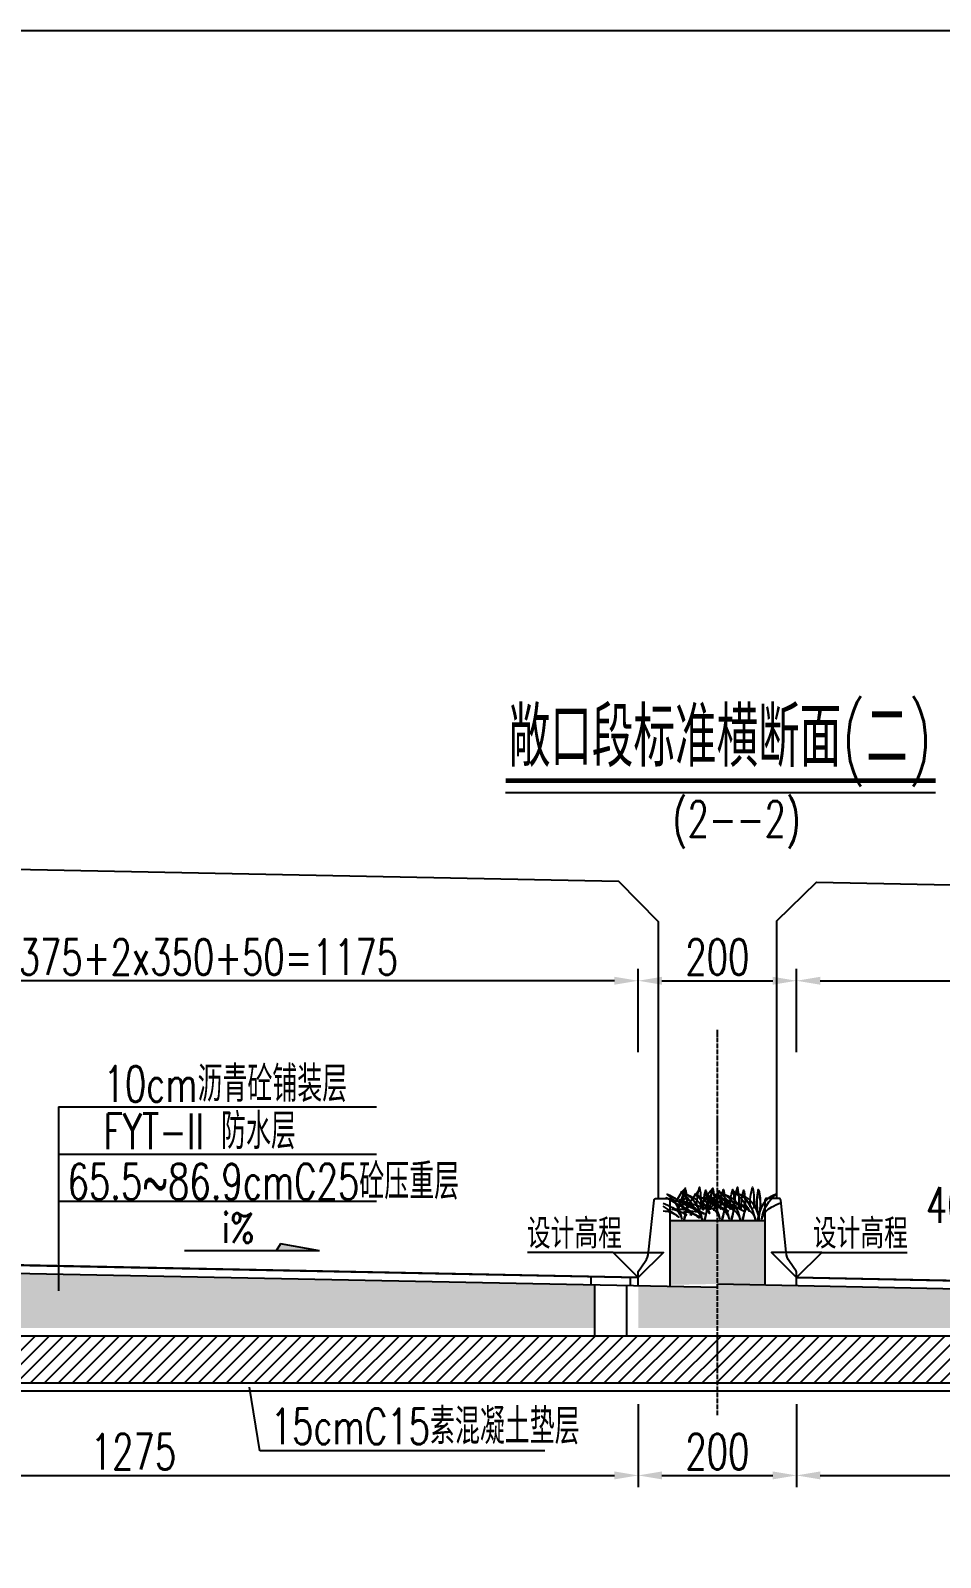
# Model space of a CAD drawing. Header units: millimetres. Extents: x -5615 to 11854, y -4751 to 15404.
# Drawn here: x 615 to 1765, y 13476 to 15404 of the extents above; entities that cross this region are included whole.
import ezdxf
from ezdxf.enums import TextEntityAlignment as Align

# ---------------------------------------------------------------- set-up
doc = ezdxf.new("R2010")
doc.units = ezdxf.units.MM
doc.header["$LTSCALE"] = 0.25
doc.header["$MEASUREMENT"] = 0
doc.linetypes.add('ACAD_ISO04W100', pattern=[30, 24, -3, 0, -3])
for name, color, linetype in [('3', 3, 'Continuous'), ('中心线', 5, 'ACAD_ISO04W100'), ('填充', 8, 'Continuous'), ('尺寸', 7, 'Continuous'), ('建筑限界', 9, 'Continuous'), ('文字', 7, 'Continuous'), ('标注', 7, 'Continuous'), ('次轮廓线', 7, 'Continuous'), ('轮廓线', 1, 'Continuous')]:
    doc.layers.add(name, color=color, linetype=linetype)
doc.styles.get("Standard").update_dxf_attribs({"font": 'simplex1.shx', "width": 0.7, "bigfont": 'hztxt.shx'})
doc.dimstyles.new('150', dxfattribs={"dimscale": 15, "dimtxt": 3, "dimasz": 2, "dimexe": 1, "dimexo": 1, "dimgap": 0.5, "dimtad": 1, "dimdec": 1, "dimdsep": 46, "dimtxsty": 'Standard', "dimcen": 0.5, "dimadec": 0, "dimazin": 0, "dimtfac": 1, "dimtdec": 1, "dimtofl": 0, "dimtmove": 2, "dimatfit": 3, "dimfxl": 0, "dimtolj": 1, "dimtzin": 0, "dimarcsym": 0})
pattern_1 = [(45, (0, 0), (-8.838834764831843, 8.838834764831844), [])]

# ---------------------------------------------------------------- blocks, each defined once
blk = doc.blocks.new('*D113')
at = {"layer": '标注', "color": 0, "lineweight": -2}
for p, q in [((107.8684785823425, 13669.92269781714), (107.8684785823425, 13564.92269781714)), ((1382.868478582343, 13669.92269781714), (1382.868478582343, 13564.92269781714)), ((137.8684785823425, 13579.92269781714), (1352.868478582343, 13579.92269781714))]:
    blk.add_line(p, q, dxfattribs=at)
at = {"layer": '标注', "color": 0}
for points in [[(137.8684785823425, 13584.92269781714), (137.8684785823425, 13574.92269781714), (107.8684785823425, 13579.92269781714)], [(1352.868478582343, 13584.92269781714), (1352.868478582343, 13574.92269781714), (1382.868478582343, 13579.92269781714)]]:
    blk.add_solid(points, dxfattribs=at)
at = {"layer": '标注', "color": 0, "insert": (745.3684785823425, 13609.92269781714), "char_height": 45, "attachment_point": 5}
blk.add_mtext('\\A1;1275', dxfattribs=at)
blk = doc.blocks.new('*D114')
at = {"layer": '标注', "color": 0, "lineweight": -2}
for p, q in [((1382.868478582343, 13669.92269781714), (1382.868478582343, 13564.92269781714)), ((1582.868478582343, 13669.92269781714), (1582.868478582343, 13564.92269781714)), ((1412.868478582343, 13579.92269781714), (1552.868478582343, 13579.92269781714))]:
    blk.add_line(p, q, dxfattribs=at)
at = {"layer": '标注', "color": 0}
for points in [[(1412.868478582343, 13584.92269781714), (1412.868478582343, 13574.92269781714), (1382.868478582343, 13579.92269781714)], [(1552.868478582343, 13584.92269781714), (1552.868478582343, 13574.92269781714), (1582.868478582343, 13579.92269781714)]]:
    blk.add_solid(points, dxfattribs=at)
at = {"layer": '标注', "color": 0, "insert": (1482.868478582343, 13609.92269781714), "char_height": 45, "attachment_point": 5}
blk.add_mtext('\\A1;200', dxfattribs=at)
blk = doc.blocks.new('*D115')
at = {"layer": '标注', "color": 0, "lineweight": -2}
for p, q in [((1582.868478582343, 13669.92269781714), (1582.868478582343, 13564.92269781714)), ((2857.868478582343, 13669.92269781714), (2857.868478582343, 13564.92269781714)), ((1612.868478582343, 13579.92269781714), (2827.868478582343, 13579.92269781714))]:
    blk.add_line(p, q, dxfattribs=at)
at = {"layer": '标注', "color": 0}
for points in [[(1612.868478582343, 13584.92269781714), (1612.868478582343, 13574.92269781714), (1582.868478582343, 13579.92269781714)], [(2827.868478582343, 13584.92269781714), (2827.868478582343, 13574.92269781714), (2857.868478582343, 13579.92269781714)]]:
    blk.add_solid(points, dxfattribs=at)
at = {"layer": '标注', "color": 0, "insert": (2220.368478582343, 13609.92269781714), "char_height": 45, "attachment_point": 5}
blk.add_mtext('\\A1;1275', dxfattribs=at)
blk = doc.blocks.new('*D122')
at = {"layer": '标注', "color": 0, "lineweight": -2}
for p, q in [((1382.868478582342, 14114.54775119438), (1382.868478582342, 14219.54775119438)), ((1582.868478582342, 14114.54775119438), (1582.868478582342, 14219.54775119438)), ((1412.868478582342, 14204.54775119438), (1552.868478582342, 14204.54775119438))]:
    blk.add_line(p, q, dxfattribs=at)
at = {"layer": '标注', "color": 0}
for points in [[(1412.868478582342, 14209.54775119438), (1412.868478582342, 14199.54775119438), (1382.868478582342, 14204.54775119438)], [(1552.868478582342, 14209.54775119438), (1552.868478582342, 14199.54775119438), (1582.868478582342, 14204.54775119438)]]:
    blk.add_solid(points, dxfattribs=at)
at = {"layer": '标注', "color": 0, "insert": (1482.868478582342, 14234.54775119438), "char_height": 45, "attachment_point": 5}
blk.add_mtext('\\A1;200', dxfattribs=at)
blk = doc.blocks.new('*D124')
at = {"layer": '标注', "color": 0, "lineweight": -2}
for p, q in [((1582.868478582343, 14114.54775119438), (1582.868478582343, 14219.54775119438)), ((2757.868478582343, 14114.54775119438), (2757.868478582343, 14219.54775119438)), ((1612.868478582343, 14204.54775119438), (2727.868478582343, 14204.54775119438))]:
    blk.add_line(p, q, dxfattribs=at)
at = {"layer": '标注', "color": 0}
for points in [[(1612.868478582343, 14209.54775119438), (1612.868478582343, 14199.54775119438), (1582.868478582343, 14204.54775119438)], [(2727.868478582343, 14209.54775119438), (2727.868478582343, 14199.54775119438), (2757.868478582343, 14204.54775119438)]]:
    blk.add_solid(points, dxfattribs=at)
at = {"layer": '标注', "color": 0, "insert": (2170.368478582343, 14234.54775119438), "char_height": 45, "attachment_point": 5}
blk.add_mtext('\\A1;50+2x350+375+50=1175', dxfattribs=at)
blk = doc.blocks.new('箭头')
at = {"layer": '尺寸'}
blk.add_hatch(color=256, dxfattribs=at).paths.add_polyline_path([(8.218444865680186e-15, 0), (-0.3451224664486858, 0.5977696467225542), (-3.634189297291329, 0)])
for p, q in [((-3.634189297291329, 0), (-0.3451224664486858, 0.5977696467225542)), ((-3.634189297291272, 0), (7.736191467181328, 0)), ((-0.3451224664486858, 0.5977696467225542), (0, 1.4210854715202e-14))]:
    blk.add_line(p, q, dxfattribs=at)
blk = doc.blocks.new('*D141')
at = {"layer": '标注', "color": 0, "lineweight": -2}
for p, q in [((207.8684785823291, 14114.54775119438), (207.8684785823291, 14219.54775119438)), ((1382.86847858233, 14114.54775119438), (1382.86847858233, 14219.54775119438)), ((1352.86847858233, 14204.54775119438), (237.8684785823291, 14204.54775119438))]:
    blk.add_line(p, q, dxfattribs=at)
at = {"layer": '标注', "color": 0}
for points in [[(237.8684785823291, 14209.54775119438), (237.8684785823291, 14199.54775119438), (207.8684785823291, 14204.54775119438)], [(1352.86847858233, 14209.54775119438), (1352.86847858233, 14199.54775119438), (1382.86847858233, 14204.54775119438)]]:
    blk.add_solid(points, dxfattribs=at)
at = {"layer": '标注', "color": 0, "insert": (795.3684785823295, 14234.54775119438), "char_height": 45, "attachment_point": 5}
blk.add_mtext('\\A1;50+375+2x350+50=1175', dxfattribs=at)

msp = doc.modelspace()

# ---------------------------------------------------------------- hatches: boundary and pattern name
at = {"layer": '填充'}
h = msp.add_hatch(dxfattribs=at)
h.set_pattern_fill('ANSI31', color=256, scale=100, style=0)
h.set_pattern_definition(pattern_1)
h.paths.add_polyline_path([(232.3263399183552, 13756.23591390745), (137.3484534280867, 13756.23591390745, 0.2678771760610429)], flags=17)
h.paths.add_polyline_path([(117.8684785823427, 13903.23591390744), (115.2948503334721, 13903.23591390744, 0.1896001760084784), (89.83739667322084, 13838.51470989682, 0.2333694449542162), (127.0628752786967, 13763.10181525914)], flags=17)
h.paths.add_polyline_path([(1482.868478582342, 13696.23591390745), (1482.868478582342, 13756.23591390745), (232.3263399183553, 13756.23591390745, -0.2678771760610434), (137.3484534280866, 13756.23591390745), (127.5133567911507, 13756.23591390745), (127.0628752786965, 13763.10181525914, -0.233369444954216), (89.83739667322084, 13838.51470989682, -0.1896001760084784), (115.2948503334721, 13903.23591390744), (107.8684785823425, 13903.23591390744), (107.8684785823425, 14056.23591390745), (67.86847858234253, 14056.23591390745), (67.8684785823425, 13776.23591390745), (-52.13152141765753, 13756.23591390745), (-52.13152141765752, 13696.23591390745)])
h.paths.add_polyline_path([(372.9187568407065, 13697.66091390745), (372.9187568407065, 13754.81091390745), (440.4187568407065, 13754.81091390745), (440.4187568407065, 13697.66091390745)], flags=24)
h = msp.add_hatch(dxfattribs=at)
h.set_pattern_fill('ANSI31', color=256, scale=100, style=0)
h.set_pattern_definition(pattern_1)
h.paths.add_polyline_path([(2875.899560491452, 13821.73413158729, 0.1578683571644316), (2857.868478582343, 13877.4188300952), (2857.868478582343, 13846.23591390745), (2847.868478582343, 13846.23591390745), (2837.756119031782, 13756.23591390745), (2712.088344249007, 13756.23591390745, 0.6771337757038663)], flags=16)
h.paths.add_polyline_path([(1482.868478582343, 13696.23591390745), (1482.868478582343, 13756.23591390745), (2733.41061724633, 13756.23591390745, 0.2678771760610434), (2828.388503736599, 13756.23591390745), (2838.223600373534, 13756.23591390745), (2838.674081885988, 13763.10181525914, 0.233369444954216), (2875.899560491464, 13838.51470989682, 0.1896001760084784), (2850.442106831213, 13903.23591390744), (2857.868478582343, 13903.23591390744), (2857.868478582343, 14056.23591390745), (2897.868478582343, 14056.23591390745), (2897.868478582343, 13776.23591390745), (3017.868478582343, 13756.23591390745), (3017.868478582343, 13696.23591390745)])
h.paths.add_polyline_path([(2592.818200323979, 13697.66091390745), (2592.818200323979, 13754.81091390745), (2525.318200323979, 13754.81091390745), (2525.318200323979, 13697.66091390745)], flags=24)
h = msp.add_hatch(dxfattribs=at)
h.set_pattern_fill('AR-SAND', color=256, style=0)
h.set_pattern_definition([(37.50000000000001, (4.547473508864641e-13, 14143.27797196063), (-0.06299335810960816, 1.926823769013159), [0, -1.52, 0, -1.7, 0, -1.625]), (7.499999999999999, (4.547473508864641e-13, 14143.27797196063), (1.769776705267727, 2.82214606522974), [0, -0.82, 0, -1.37, 0, -0.525]), (327.5, (-1.229999999999545, 14143.27797196063), (3.114141861751495, 0.005659053536964498), [0, -0.5, 0, -1.8, 0, -2.35]), (317.5, (-1.229999999999545, 14143.27797196063), (3.006126604572293, 0.8776755649342491), [0, -0.25, 0, -1.18, 0, -1.35])])
h.paths.add_polyline_path([(1542.868478582346, 13902.01253254695), (1482.868478582343, 13902.01253254695), (1482.868478582342, 13821.73591390745), (1542.868478582344, 13820.53591390745)])
h.paths.add_polyline_path([(1482.868478582343, 13902.01253254695), (1422.868478582339, 13902.01253254695), (1422.86847858234, 13820.53591390745), (1482.868478582343, 13821.73591390745)])
h = msp.add_hatch(dxfattribs=at)
h.set_pattern_fill('AR-CONC', color=256, scale=5, style=0)
h.set_pattern_definition([(130, (2965.736957164671, 9381.389260712496), (-35.86300913003767, -3.137606749129755), [3.75, -41.25]), (185, (2965.736957164671, 9381.389260712496), (6.937566680650001, 37.60960668500059), [3, -33]), (79.54860000000001, (2962.748373164672, 9381.127793712496), (-28.92546908570108, 34.47197710304768), [3.1870095, -35.0571056]), (133.8158, (2965.736957164671, 9391.389260712496), (-53.36205243128222, -8.275950716450904), [5.625, -61.875]), (83.3644, (2961.290119914672, 9390.699595362496), (-46.73313527743517, 48.70589354502209), [4.780514399999996, -52.58564999999997]), (188.8158, (2965.736957164671, 9391.389260712496), (-46.73309725668136, 48.70593004626623), [4.499999999999996, -49.49999999999997]), (159, (2960.736957164671, 9388.889260712496), (-29.84535260592308, -20.13094453326694), [3.75, -41.25]), (214, (2960.736957164671, 9388.889260712496), (-12.16576659607909, 36.25750225234265), [3, -33]), (108.5486, (2958.249845514672, 9387.211680412496), (-42.0111314290745, 16.12652483549762), [3.187009499999998, -35.05710559999997]), (142.5, (2965.736957164671, 9381.389260712496), (-0.6079927658645334, 16.64469269156557), [0, -32.59999999999999, 0, -33.5, 0, -33.125]), (172.5, (2965.736957164671, 9381.389260712496), (-13.15347687210743, 19.72058559411801), [0, -19.1, 0, -31.85, 0, -12.625]), (212.5, (2976.886957164672, 9381.389260712496), (-26.69112180862045, -1.12774358671899), [0, -12.49999999999999, 0, -38.99999999999997, 0, -51.74999999999997]), (222.5, (2981.886957164672, 9381.389260712496), (-29.15930846711931, 5.005249116615882), [0, -16.25, 0, -25.9, 0, -36.75])])
h.paths.add_polyline_path([(1382.86847858233, 13819.73591390744), (1482.868478582329, 13817.73591390744), (1482.868478582329, 13766.23591390744), (1382.86847858233, 13766.23591390744)])
h.paths.add_polyline_path([(248.8684785823291, 13842.41591390744), (254.8684785823291, 13842.29591390744), (254.8684785823291, 13852.29591390744), (264.86847858233, 13852.09591390744), (264.8684785823282, 13842.09591390744), (279.7806543084055, 13841.79767039292, -0.008641305280392253), (279.8373966732208, 13838.51470989682, -0.2108359272840689), (248.8684785823291, 13768.33621924941)])
edge = h.paths.add_edge_path()
edge.add_line((1327.868478582342, 13766.23591390744), (1327.868478582342, 13820.83591390744))
edge.add_line((1327.868478582342, 13820.83591390744), (279.7806543084055, 13841.79767039292))
edge.add_arc((184.8373966731945, 13838.51470989682), 95.00000000002632, -49.53737339331849, 1.98039199580478, ccw=False)
edge.add_line((246.4878277367982, 13766.23591390744), (1327.868478582342, 13766.23591390744))
h = msp.add_hatch(dxfattribs=at)
h.set_pattern_fill('AR-CONC', color=256, scale=5, style=0)
h.set_pattern_definition([(130, (2965.736957164684, 13236.70866955192), (-35.86300913003767, -3.137606749129755), [3.75, -41.24999999999999]), (185, (2965.736957164684, 13236.70866955192), (6.937566680649999, 37.60960668500059), [2.999999999999999, -32.99999999999999]), (79.54860000000001, (2962.748373164684, 13236.44720255192), (-28.92546908570107, 34.47197710304768), [3.1870095, -35.0571056]), (133.8158, (2965.736957164684, 13246.70866955192), (-53.36205243128221, -8.275950716450904), [5.624999999999999, -61.87499999999999]), (83.3644, (2961.290119914684, 13246.01900420192), (-46.73313527743516, 48.70589354502209), [4.780514399999996, -52.58564999999997]), (188.8158, (2965.736957164684, 13246.70866955192), (-46.73309725668135, 48.70593004626623), [4.499999999999996, -49.49999999999996]), (159, (2960.736957164684, 13244.20866955192), (-29.84535260592308, -20.13094453326694), [3.749999999999999, -41.24999999999999]), (214, (2960.736957164684, 13244.20866955192), (-12.16576659607908, 36.25750225234265), [2.999999999999999, -32.99999999999999]), (108.5486, (2958.249845514684, 13242.53108925192), (-42.01113142907449, 16.12652483549762), [3.187009499999998, -35.05710559999997]), (142.5, (2965.736957164684, 13236.70866955192), (-0.6079927658645333, 16.64469269156557), [0, -32.59999999999999, 0, -33.49999999999999, 0, -33.12499999999999]), (172.5, (2965.736957164684, 13236.70866955192), (-13.15347687210743, 19.72058559411801), [0, -19.09999999999999, 0, -31.84999999999999, 0, -12.625]), (212.5000000000001, (2976.886957164684, 13236.70866955192), (-26.69112180862045, -1.12774358671899), [0, -12.5, 0, -38.99999999999999, 0, -51.74999999999999]), (222.5, (2981.886957164684, 13236.70866955192), (-29.1593084671193, 5.005249116615882), [0, -16.25, 0, -25.9, 0, -36.74999999999999])])
h.paths.add_polyline_path([(1582.868478582343, 13819.73591390745), (2702.868478582342, 13797.33591390745), (2702.868478582342, 13807.33591390745), (2712.868478582342, 13807.13591390745), (2712.868478582342, 13797.03591390745), (2717.868478582342, 13796.93591390745), (2717.868478582342, 13766.23591390745), (1582.868478582342, 13766.23591390745)])
h.paths.add_polyline_path([(1482.868478582342, 13821.73591390745), (1582.868478582343, 13819.73591390745), (1582.868478582343, 13766.23591390745), (1482.868478582342, 13766.23591390745)])

# ---------------------------------------------------------------- linework, layer by layer
for p, q in [((1215.421515529899, 14442.19673236055), (1758.576150563008, 14442.19673236055)), ((1422.868478582339, 13902.01253254695), (1542.868478582345, 13902.01253254695)), ((1351.048673428932, 13861.55571906083), (1242.946757260299, 13861.55571906083)), ((1614.688283735753, 13861.55571906083), (1722.790199904387, 13861.55571906083)), ((1322.868478582342, 13830.93591390744), (1322.868478582343, 13820.93591390744)), ((1372.868478582342, 13829.93591390743), (1372.868478582342, 13819.93591390744)), ((1327.868478582342, 13820.83591390743), (1327.868478582342, 13756.23591390745)), ((1367.868478582343, 13820.03591390744), (1367.868478582342, 13756.23591390745)), ((904.8591237484475, 13611.00569479357), (892.0495319117658, 13691.52436197212)), ((1264.778400394451, 13611.00569479357), (904.8591237484475, 13611.00569479357))]:
    msp.add_line(p, q)
at = {"ltscale": 100}
for p, q in [((650.5539543213623, 14045.3976292306), (650.55395432135, 13812.97577088348)), ((650.5539543213623, 14045.3976292306), (1052.363551974988, 14045.39762923059)), ((650.5539543213591, 13985.79596914973), (1052.363551974984, 13985.79596914972)), ((650.5539543213555, 13926.19430906886), (1052.363551974984, 13926.19430906886))]:
    msp.add_line(p, q, dxfattribs=at)
msp.add_lwpolyline([(-3642.808842408347, 15404.42194317582), (5321.535697855645, 15404.42194317582), (5321.535697855645, -4750.69821711781), (-3642.808842408347, -4750.69821711781)], close=True)
for points, format in [([(1215.421515529899, 14457.19673236055, 6, 6, 0), (1758.576150563008, 14457.19673236055, 0.6, 0.6, 0)], "xyseb"), ([(1382.868478582343, 13819.73591390745), (1382.868478582343, 13836.45299250729, -0.1529225105706101), (1383.315053668159, 13837.87898203102), (1391.633817814136, 13849.85800240123, 0.126333165749107), (1396.050261033765, 13861.74781039859), (1402.933988812807, 13927.49623598046, -0.3839792986594324), (1405.420398356365, 13929.73591390745), (1420.368478582343, 13929.73591390745, -0.414213562373095), (1422.868478582343, 13927.23591390745), (1422.868478582343, 13818.93591390743)], "xyb"), ([(1582.868478582342, 13819.73591390745), (1582.868478582342, 13836.45299250729, 0.1529225105706101), (1582.421903496526, 13837.87898203102), (1574.103139350549, 13849.85800240123, -0.126333165749107), (1569.68669613092, 13861.74781039859), (1562.802968351878, 13927.49623598046, 0.3839792986594324), (1560.31655880832, 13929.73591390745), (1545.368478582342, 13929.73591390745, 0.414213562373095), (1542.868478582342, 13927.23591390745), (1542.868478582342, 13820.53591390747)], "xyb")]:
    msp.add_lwpolyline(points, format=format)
at = {"layer": '3', "color": 9}
for points in [[(1414.348019701709, 13923.71975272875, -0.03949780347352688), (1426.053885172595, 13918.05015973888, -0.232086957546342), (1438.023091280364, 13903.88884906559, 0.1911866529753958), (1419.429316646267, 13935.26923282945, -0.2267194896298997), (1439.383615210362, 13916.23762431246, -0.09120295402058273), (1442.558159400535, 13940.93339930678, -0.12390744431983), (1441.066734928118, 13903.09956195262, -0.06249467686856387), (1446.861587219548, 13921.02244527725)], [(1449.474838458588, 13913.09871748032, -0.01337500896719315), (1418.12573631738, 13930.62335233216, -0.001491993746188416), (1449.87120151208, 13920.88098451048, -0.3024069964446792), (1455.766787739002, 13913.6308461699, 0.1063995794464212), (1437.173013104905, 13938.10005760105, -0.2267194896298997), (1457.127311668999, 13919.06844908406, -0.09120295402058273), (1460.301855859173, 13943.76422407838, -0.074281971914058), (1461.500194100987, 13916.77832366211)], [(1431.154212057274, 13926.65011885965, -0.06562417852629619), (1442.478014860976, 13942.8579597303, 0.006324379093348617), (1440.159415200044, 13936.95589842032, 0.006324379093348617)], [(1466.561482625545, 13910.26789270872, -0.01337500896719315), (1435.212380484333, 13927.79252756056, -0.001491993746188416), (1466.957845679034, 13918.05015973888, -0.3024069964446792), (1472.853431905959, 13910.8000213983, 0.1063995794464212), (1454.259657271858, 13935.26923282945, -0.2267194896298997), (1474.213955835953, 13916.23762431246, -0.09120295402058273), (1477.388500026126, 13940.93339930678, -0.074281971914058), (1478.586838267944, 13913.94749889051)], [(1440.052056960089, 13922.88420283651, -0.03949780347352688), (1451.757922430978, 13917.21460984664, -0.232086957546342), (1463.727128538747, 13903.05329917334, 0.1911866529753958), (1445.133353904647, 13934.43368293721, -0.2267194896298997), (1465.087652468741, 13915.40207442021, -0.09120295402058273), (1468.262196658918, 13940.09784941454, -0.12390744431983), (1466.770772186498, 13902.26401206038, -0.06249467686856387), (1472.565624477932, 13920.186895385)], [(1448.240856224231, 13923.81929408805, -0.06562417852629619), (1459.564659027929, 13940.02713495869, 0.006324379093348617), (1457.246059367001, 13934.12507364873, 0.006324379093348617)], [(1461.648594802621, 13915.79310282975, -0.1130590996068135), (1477.308355486567, 13942.8579597303, -0.03301363311483495), (1466.372709001149, 13915.83796647497, -0.03301363311483495)], [(1462.288037803647, 13923.71975272875, -0.03949780347352688), (1473.993903274532, 13918.05015973888, -0.232086957546342), (1485.963109382301, 13903.88884906559, 0.1911866529753958), (1467.369334748204, 13935.26923282945, -0.2267194896298997), (1487.323633312299, 13916.23762431246, -0.09120295402058273), (1490.498177502472, 13940.93339930678, -0.12390744431983), (1489.006753030055, 13903.09956195262, -0.06249467686856387), (1494.801605321486, 13921.02244527725)], [(1497.414856560525, 13913.09871748032, -0.01337500896719315), (1466.065754419317, 13930.62335233216, -0.001491993746188416), (1497.811219614018, 13920.88098451048, -0.3024069964446792), (1503.706805840939, 13913.6308461699, 0.1063995794464212), (1485.113031206842, 13938.10005760105, -0.2267194896298997), (1505.067329770937, 13919.06844908406, -0.09120295402058273), (1508.24187396111, 13943.76422407838, -0.074281971914058), (1509.440212202925, 13916.77832366211)], [(1474.02771135396, 13923.71975272875, -0.03949780347352688), (1485.733576824845, 13918.05015973888, -0.232086957546342), (1497.702782932615, 13903.88884906559, 0.1911866529753958), (1479.109008298518, 13935.26923282945, -0.2267194896298997), (1499.063306862613, 13916.23762431246, -0.09120295402058273), (1502.237851052786, 13940.93339930678, -0.12390744431983), (1500.746426580369, 13903.09956195262, -0.06249467686856387), (1506.541278871799, 13921.02244527725)], [(1516.581883190269, 13913.09871748032, -0.01337500896719315), (1485.232781049061, 13930.62335233216, -0.001491993746188416), (1516.978246243762, 13920.88098451048, -0.3024069964446792), (1522.873832470683, 13913.6308461699, 0.1063995794464212), (1504.280057836586, 13938.10005760105, -0.2267194896298997), (1524.234356400681, 13919.06844908406, -0.09120295402058273), (1527.408900590854, 13943.76422407838, -0.074281971914058), (1528.607238832669, 13916.77832366211)], [(1487.992075062026, 13922.88420283651, -0.03949780347352688), (1499.697940532915, 13917.21460984664, -0.232086957546342), (1511.667146640685, 13903.05329917334, 0.1911866529753958), (1493.073372006584, 13934.43368293721, -0.2267194896298997), (1513.027670570679, 13915.40207442021, -0.09120295402058273), (1516.202214760855, 13940.09784941454, -0.12390744431983), (1514.710790288435, 13902.26401206038, -0.06249467686856387), (1520.505642579869, 13920.186895385)], [(1507.159101691771, 13922.88420283651, -0.03949780347352688), (1518.864967162659, 13917.21460984664, -0.232086957546342), (1530.834173270429, 13903.05329917334, 0.1911866529753958), (1512.240398636328, 13934.43368293721, -0.2267194896298997), (1532.194697200423, 13915.40207442021, -0.09120295402058273), (1535.3692413906, 13940.09784941454, -0.12390744431983), (1533.877816918179, 13902.26401206038, -0.06249467686856387), (1539.672669209613, 13920.186895385)], [(1562.568274892883, 13923.71975272875, 0.03949780347352688), (1550.862409421998, 13918.05015973888, 0.232086957546342), (1538.893203314229, 13903.88884906559, -0.1911866529753958), (1557.486977948325, 13935.26923282945, 0.2267194896298997), (1537.532679384231, 13916.23762431246, 0.09120295402058273), (1534.358135194057, 13940.93339930679, 0.12390744431983), (1535.849559666475, 13903.09956195262, 0.06249467686856387), (1530.054707375044, 13921.02244527725)], [(1432.250761190768, 13916.36669462009, -0.04447661443375966), (1434.617068534459, 13921.13025577912)], [(1434.746516785938, 13921.05818130561, 0.004865144859875189), (1433.375289582084, 13916.3767417315, 0.004865144859875189)], [(1439.726576785426, 13935.80323566703, 0.01124359949312697), (1436.028240161017, 13925.15474346259)], [(1437.250260868012, 13924.77905531227, -0.0794345324796165), (1444.411159309359, 13930.95861911924, -0.0794345324796165)], [(1464.445723146775, 13929.72837330922, -0.05514638385130815), (1470.675572428402, 13931.8707289049, 0.01753852015959176), (1466.777183434555, 13927.64404127507)], [(1466.362072372424, 13916.38719266192, -0.224547448722442), (1488.419268887039, 13934.7015536765, -0.01202916455228679), (1470.638038142432, 13913.53281505)], [(1473.944893482611, 13922.9837441958, -0.06562417852629619), (1485.268696286312, 13939.19158506645, 0.006324379093348617), (1482.95009662538, 13933.28952375648, 0.006324379093348617)], [(1482.517258210763, 13932.13686100319, 0.01124359949312697), (1478.818921586354, 13921.48836879874)], [(1480.040942293349, 13921.11268064842, -0.0794345324796165), (1487.201840734695, 13927.29224445539, -0.0794345324796165)], [(1414.348019701709, 13913.85000705637, -0.2088896955051112), (1434.149349255768, 13905.9262768019, 0.03093040308755659), (1414.348019701698, 13919.92884455954)], [(1444.882631238485, 13908.19324325574, 0.09318050137796592), (1425.608591727771, 13915.66994852463, -0.1501755313690277), (1449.461534015511, 13912.99228193585, -0.1501755313690277)], [(1439.620979411197, 13915.86603457065, -0.0226272261011228), (1441.138243286944, 13917.54564050967, -0.0226272261011228)], [(1440.718990119731, 13917.77327583797, 0.006671773847304433), (1439.657319583654, 13915.8602148001)], [(1440.052056960089, 13913.01445716413, -0.2088896955051112), (1459.853386514151, 13905.09072690966, 0.03093040308755659), (1440.052056960082, 13919.09329466729)], [(1461.969275405438, 13905.36241848414, 0.09318050137796592), (1442.695235894724, 13912.83912375303, -0.1501755313690277), (1466.548178182468, 13910.16145716425, -0.1501755313690277)], [(1448.977661959449, 13908.29458450913, -0.04447661443375966), (1450.160815631296, 13910.67636508864)], [(1450.225539757034, 13910.64032785189, 0.004865144859875189), (1449.539926155107, 13908.29960806484, 0.004865144859875189)]]:
    msp.add_lwpolyline(points, format="xyb", dxfattribs=at)
at = {"layer": '中心线'}
msp.add_line((1482.868478582343, 13655.91512084287), (1482.868478582343, 14142.3829997318), dxfattribs=at)
at = {"layer": '建筑限界'}
for points in [[(132.8684785823434, 13913.23591390744), (132.8684785823434, 14163.23591390744), (182.8684785823434, 14163.23591390744), (182.8684785823434, 14303.73591390743), (232.8684785823433, 14352.73591390743), (1357.868478582344, 14330.23591390743), (1407.868478582344, 14279.23591390743), (1407.868478582345, 13929.73591390745)], [(1557.868478582345, 13929.73591390745), (1557.868478582345, 14280.23591390744), (1607.868478582344, 14329.23591390744), (2732.868478582345, 14306.73591390743), (2782.868478582345, 14255.73591390743), (2782.868478582345, 14106.23591390743), (2832.868478582345, 14106.23591390744), (2832.868478582345, 13856.23591390743)], [(1382.868478582343, 13829.73591390743), (207.8684785823432, 13853.23591390743)], [(2757.868478582346, 13806.23591390743), (1582.868478582342, 13829.73591390744)]]:
    msp.add_lwpolyline(points, dxfattribs=at)
at = {"layer": '次轮廓线'}
for p, q in [((207.8684785823282, 13853.23591390744), (1382.86847858233, 13829.73591390744)), ((213.8684785823291, 13843.11591390744), (1482.868478582329, 13817.73591390744)), ((1582.868478582343, 13829.73591390745), (2757.868478582343, 13806.23591390745)), ((1482.868478582343, 13821.73591390745), (2700.868478582343, 13797.37591390745)), ((3027.868478582343, 13686.23591390745), (-62.13152141765738, 13686.23591390745))]:
    msp.add_line(p, q, dxfattribs=at)
for points in [[(1351.048673428932, 13861.55571906083), (1414.688283735725, 13861.55571906083), (1382.86847858233, 13829.73591390744)], [(1614.688283735753, 13861.55571906083), (1551.048673428961, 13861.55571906083), (1582.868478582355, 13829.73591390744)]]:
    msp.add_lwpolyline(points, close=True, dxfattribs=at)
at = {"layer": '轮廓线'}
for p, q in [((127.5133567911507, 13756.23591390745), (2837.756119031782, 13756.23591390745)), ((3027.868478582343, 13696.23591390745), (-62.13152141765738, 13696.23591390745))]:
    msp.add_line(p, q, dxfattribs=at)

# ---------------------------------------------------------------- block references
at = {"layer": '尺寸', "xscale": -15, "yscale": 15, "zscale": 15}
msp.add_blockref('箭头', (925.7021105289234, 13863.36029163612), dxfattribs=at)

# ---------------------------------------------------------------- texts
at = {"layer": '文字', "width": 0.7}
for s, height, p in [('敞口段标准横断面(二)', 75, (1219.334947981072, 14474.69686738939)), ('(2--2)', 45, (1426.26145790968, 14386.38361482636)), ('10cm沥青砼铺装层', 45, (707.4926055994443, 14051.71771161377)), ('FYT-II 防水层', 45, (707.4926055994412, 13992.1160515329)), ('65.5~86.9cmC25砼压重层', 45, (662.0733112144591, 13928.51113541305)), ('40~65.5cmC25砼压重层', 45, (1746.233877966829, 13898.77985117957)), ('15cmC15素混凝土垫层', 45, (918.7126090161058, 13619.34891681538))]:
    msp.add_text(s, height=height, dxfattribs=at).set_placement(p)
at = {"layer": '文字', "width": 0.8}
for s, height, p in [('i%%%', 37.49999999999999, (877.5422115910144, 13892.31751088838)), ('设计高程', 37.5, (1302.264412740343, 13885.18253355177)), ('设计高程', 37.49999999999999, (1663.472544424342, 13885.18253355177))]:
    msp.add_text(s, height=height, dxfattribs=at).set_placement(p, align=Align.MIDDLE_CENTER)

# ---------------------------------------------------------------- dimensions: what is measured, and where the dimension line sits
at = {"layer": '标注'}
for base, p1, p2, text, picture, middle in [((207.8684785823291, 14204.54775119438), (1382.86847858233, 13829.73591390744), (207.8684785823291, 13853.23591390744), '50+375+2x350+50=<>', '*D141', (795.3684785823295, 14234.54775119438)), ((2757.868478582343, 14204.54775119438), (1582.868478582343, 13796.19743220274), (2757.868478582343, 13856.23591390745), '50+2x350+375+50=<>', '*D124', (2170.368478582343, 14234.54775119438))]:
    dim = msp.add_linear_dim(base=base, p1=p1, p2=p2, text=text, dimstyle='150', dxfattribs=at)
    dim.commit()
    dim.dimension.update_dxf_attribs({"geometry": picture, "text_midpoint": middle})
for base, p1, p2, picture, middle in [((1582.868478582342, 14204.54775119438), (1382.868478582342, 13829.73591390745), (1582.868478582342, 13829.73591390745), '*D122', (1482.868478582342, 14234.54775119438)), ((1382.868478582343, 13579.92269781714), (107.8684785823425, 13903.23591390744), (1382.868478582343, 13766.23591390745), '*D113', (745.3684785823425, 13609.92269781714)), ((2857.868478582343, 13579.92269781714), (1582.868478582343, 13766.23591390745), (2857.868478582343, 13846.23591390745), '*D115', (2220.368478582343, 13609.92269781714)), ((1582.868478582343, 13579.92269781714), (1382.868478582343, 13756.23591390745), (1582.868478582343, 13756.23591390745), '*D114', (1482.868478582343, 13609.92269781714))]:
    dim = msp.add_linear_dim(base=base, p1=p1, p2=p2, dimstyle='150', dxfattribs=at)
    dim.commit()
    dim.dimension.update_dxf_attribs({"geometry": picture, "text_midpoint": middle})

doc.saveas('drawing.dxf')
